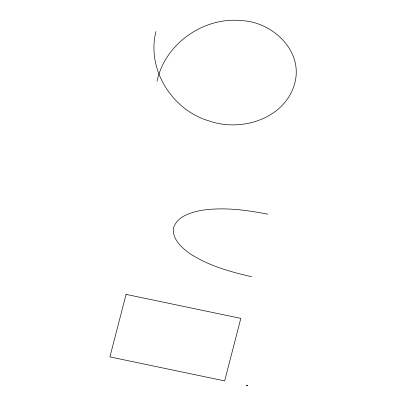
<?xml version="1.0" encoding="UTF-8"?>
<svg xmlns="http://www.w3.org/2000/svg" width="406" height="406" viewBox="0 0 406 406"><rect width="100%" height="100%" fill="white"/><g stroke="black" fill="none" stroke-linecap="round" stroke-linejoin="round"><path stroke-width="0.61" d="M155.914 31.546C146.444 69.36 172.073 110.031 208.877 120.871C240.489 132.148 283.484 119.46 294.188 85.153C304.718 52.176 273.355 22.036 241.788 20.635C203.832 16.6 165.059 43.579 157.041 81.17M267.787 214.17C245.767 209.897 223.061 206.918 200.711 210.44C190.302 212.724 177.615 216.302 173.636 227.436C171.677 238.769 181.386 247.366 189.592 253.425C208.273 265.651 230.04 271.827 251.613 276.694M126.073 294.38L109.899 356.904L224.655 380.899L240.829 318.375L126.073 294.38M246.513 385.253L247.604 385.7L247.711 385.284L246.513 385.253"/></g></svg>
